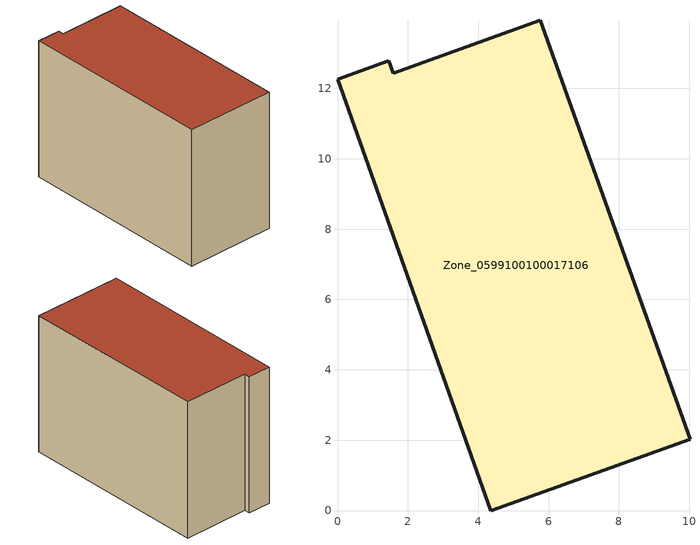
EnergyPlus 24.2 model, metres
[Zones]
Zone_0599100100017106
 floor ground (C_G): 4.35,0 0,12.27 1.46,12.78 1.58,12.44 5.77,13.93 10.02,2.02 z0
 wall outside (C_F): 1.58,12.44 1.46,12.78 0,12.27 4.35,0 10.02,2.02 5.77,13.93 1.58,12.44 z0:9.21
 roof outside (C_R): 10.02,2.02 5.77,13.93 1.58,12.44 1.46,12.78 0,12.27 4.35,0 z9.21
[BUILDING]
Pand.0599100100017106: North Axis=0; Terrain=City; Loads Convergence Tolerance Value=0.04; Temperature Convergence Tolerance Value=0.4; Solar Distribution=FullExterior; Maximum Number of Warmup Days=25; Minimum Number of Warmup Days=1
[Site:Location]
Rotterdam.The.Hague.AP_ZH_NLD Design_Conditions: Latitude=51.96; Longitude=4.45; Time Zone=1; Elevation=-4.5
[SITE:GROUNDTEMPERATURE:BUILDINGSURFACE]
18, 18, 18, 18, 18, 18, 18, 18, 18, 18, 18, 18
[MATERIAL] Thermal Absorptance=0.9; Solar Absorptance=0.7; Visible Absorptance=0.7
Name | Roughness | Thickness | Conductivity | Density | Specific Heat
G.TI.2015-2018 | MediumSmooth | 0.15 | 0.0428571 | 540 | 1210
F.TI.2015-2018 | Rough | 0.3 | 0.0666667 | 1920 | 840
R.TI.2015-2018 | MediumRough | 0.2 | 0.0333333 | 1500 | 1000
[CONSTRUCTION]
C_G: G.TI.2015-2018
C_F: F.TI.2015-2018
C_R: R.TI.2015-2018
[ZONE]
Zone_0599100100017106: Type=1; Multiplier=1; Ceiling Height=Autocalculate; Volume=Autocalculate; Floor Area=autocalculate; Part of Total Floor Area=Yes
[ZONEINFILTRATION:DESIGNFLOWRATE]
Infil_Zone_0599100100017106: Zone or ZoneList or Space or SpaceList=Zone_0599100100017106; Schedule=AlwaysOn; Design Flow Rate Calculation Method=Flow/Area; Flow Rate per Floor Area=0.0015; Constant Term Coefficient=1; Temperature Term Coefficient=0; Velocity Term Coefficient=0; Velocity Squared Term Coefficient=0
[HVACTEMPLATE:ZONE:IDEALLOADSAIRSYSTEM]
Zone_0599100100017106: Maximum Heating Supply Air Temperature=50; Minimum Cooling Supply Air Temperature=13; Maximum Heating Supply Air Humidity Ratio=0.0156; Minimum Cooling Supply Air Humidity Ratio=0.0077; Heating Limit=NoLimit; Cooling Limit=NoLimit; Dehumidification Control Type=ConstantSensibleHeatRatio; Cooling Sensible Heat Ratio=0.7; Dehumidification Setpoint=60; Humidification Control Type=None; Humidification Setpoint=30; Outdoor Air Method=None; Outdoor Air Flow Rate per Person=0.00944; Outdoor Air Flow Rate per Zone Floor Area=0; Outdoor Air Flow Rate per Zone=0; Demand Controlled Ventilation Type=None; Outdoor Air Economizer Type=NoEconomizer; Heat Recovery Type=None; Sensible Heat Recovery Effectiveness=0.7; Latent Heat Recovery Effectiveness=0.65
[ZONECONTROL:THERMOSTAT]
ThermostatControl_Zone_0599100100017106: Zone or ZoneList=Zone_0599100100017106; Control Type Schedule=DualSetpointControlType; Control 1=Thermostat_Zone_0599100100017106; Temperature Difference Between Cutout And Setpoint=0
[THERMOSTATSETPOINT:DUALSETPOINT]
Thermostat_Zone_0599100100017106: Heating Setpoint Temperature Schedule=HeatingSetpoint_Zone_0599100100017106; Cooling Setpoint Temperature Schedule=CoolingSetpoint_Zone_0599100100017106
[SCHEDULE:COMPACT]
HeatingSetpoint_Zone_0599100100017106: Through: 12/31, For: AllDays, Until: 24:00, 21
CoolingSetpoint_Zone_0599100100017106: Through: 12/31, For: AllDays, Until: 24:00, 24
DualSetpointControlType: Through: 12/31, For: AllDays, Until: 24:00, 4
AlwaysOn: Through: 12/31, For: AllDays, Until: 24:00, 1
